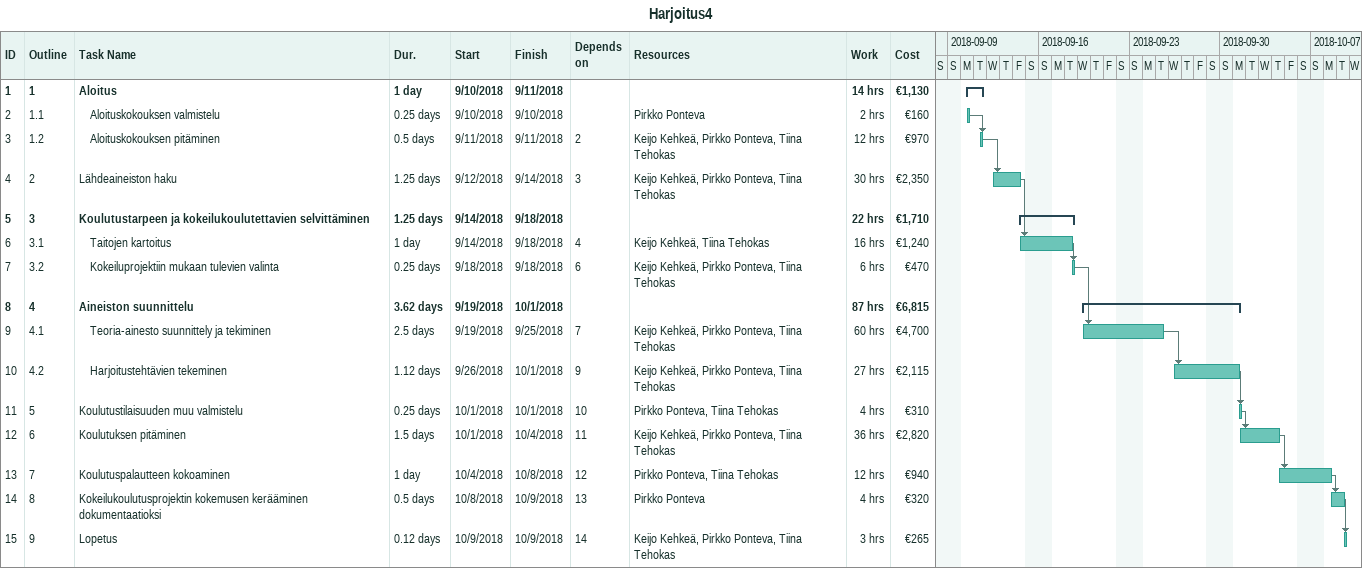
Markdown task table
Harjoitus4

| ID | WBS | Task | Duration | Start | Finish | Predecessors | Resources | Work (h) | Cost (€) |
|---|---|---|---|---|---|---|---|---|---|
| 1 | 1 | **Aloitus** | 1d | 2018-09-10 | 2018-09-11 |  |  | 14 | 1130 |
| 2 | 1.1 | Aloituskokouksen valmistelu | 0.25d | 2018-09-10 | 2018-09-10 |  | Pirkko Ponteva | 2 | 160 |
| 3 | 1.2 | Aloituskokouksen pitäminen | 0.5d | 2018-09-11 | 2018-09-11 | 2 | Keijo Kehkeä, Pirkko Ponteva, Tiina Tehokas | 12 | 970 |
| 4 | 2 | Lähdeaineiston haku | 1.25d | 2018-09-12 | 2018-09-14 | 3 | Keijo Kehkeä, Pirkko Ponteva, Tiina Tehokas | 30 | 2350 |
| 5 | 3 | **Koulutustarpeen ja kokeilukoulutettavien selvittäminen** | 1.25d | 2018-09-14 | 2018-09-18 |  |  | 22 | 1710 |
| 6 | 3.1 | Taitojen kartoitus | 1d | 2018-09-14 | 2018-09-18 | 4 | Keijo Kehkeä, Tiina Tehokas | 16 | 1240 |
| 7 | 3.2 | Kokeiluprojektiin mukaan tulevien valinta | 0.25d | 2018-09-18 | 2018-09-18 | 6 | Keijo Kehkeä, Pirkko Ponteva, Tiina Tehokas | 6 | 470 |
| 8 | 4 | **Aineiston suunnittelu** | 3.62d | 2018-09-19 | 2018-10-01 |  |  | 87 | 6815 |
| 9 | 4.1 | Teoria-ainesto suunnittely ja tekiminen | 2.5d | 2018-09-19 | 2018-09-25 | 7 | Keijo Kehkeä, Pirkko Ponteva, Tiina Tehokas | 60 | 4700 |
| 10 | 4.2 | Harjoitustehtävien tekeminen | 1.12d | 2018-09-26 | 2018-10-01 | 9 | Keijo Kehkeä, Pirkko Ponteva, Tiina Tehokas | 27 | 2115 |
| 11 | 5 | Koulutustilaisuuden muu valmistelu | 0.25d | 2018-10-01 | 2018-10-01 | 10 | Pirkko Ponteva, Tiina Tehokas | 4 | 310 |
| 12 | 6 | Koulutuksen pitäminen | 1.5d | 2018-10-01 | 2018-10-04 | 11 | Keijo Kehkeä, Pirkko Ponteva, Tiina Tehokas | 36 | 2820 |
| 13 | 7 | Koulutuspalautteen kokoaminen | 1d | 2018-10-04 | 2018-10-08 | 12 | Pirkko Ponteva, Tiina Tehokas | 12 | 940 |
| 14 | 8 | Kokeilukoulutusprojektin kokemusen kerääminen dokumentaatioksi | 0.5d | 2018-10-08 | 2018-10-09 | 13 | Pirkko Ponteva | 4 | 320 |
| 15 | 9 | Lopetus | 0.12d | 2018-10-09 | 2018-10-09 | 14 | Keijo Kehkeä, Pirkko Ponteva, Tiina Tehokas | 3 | 265 |
